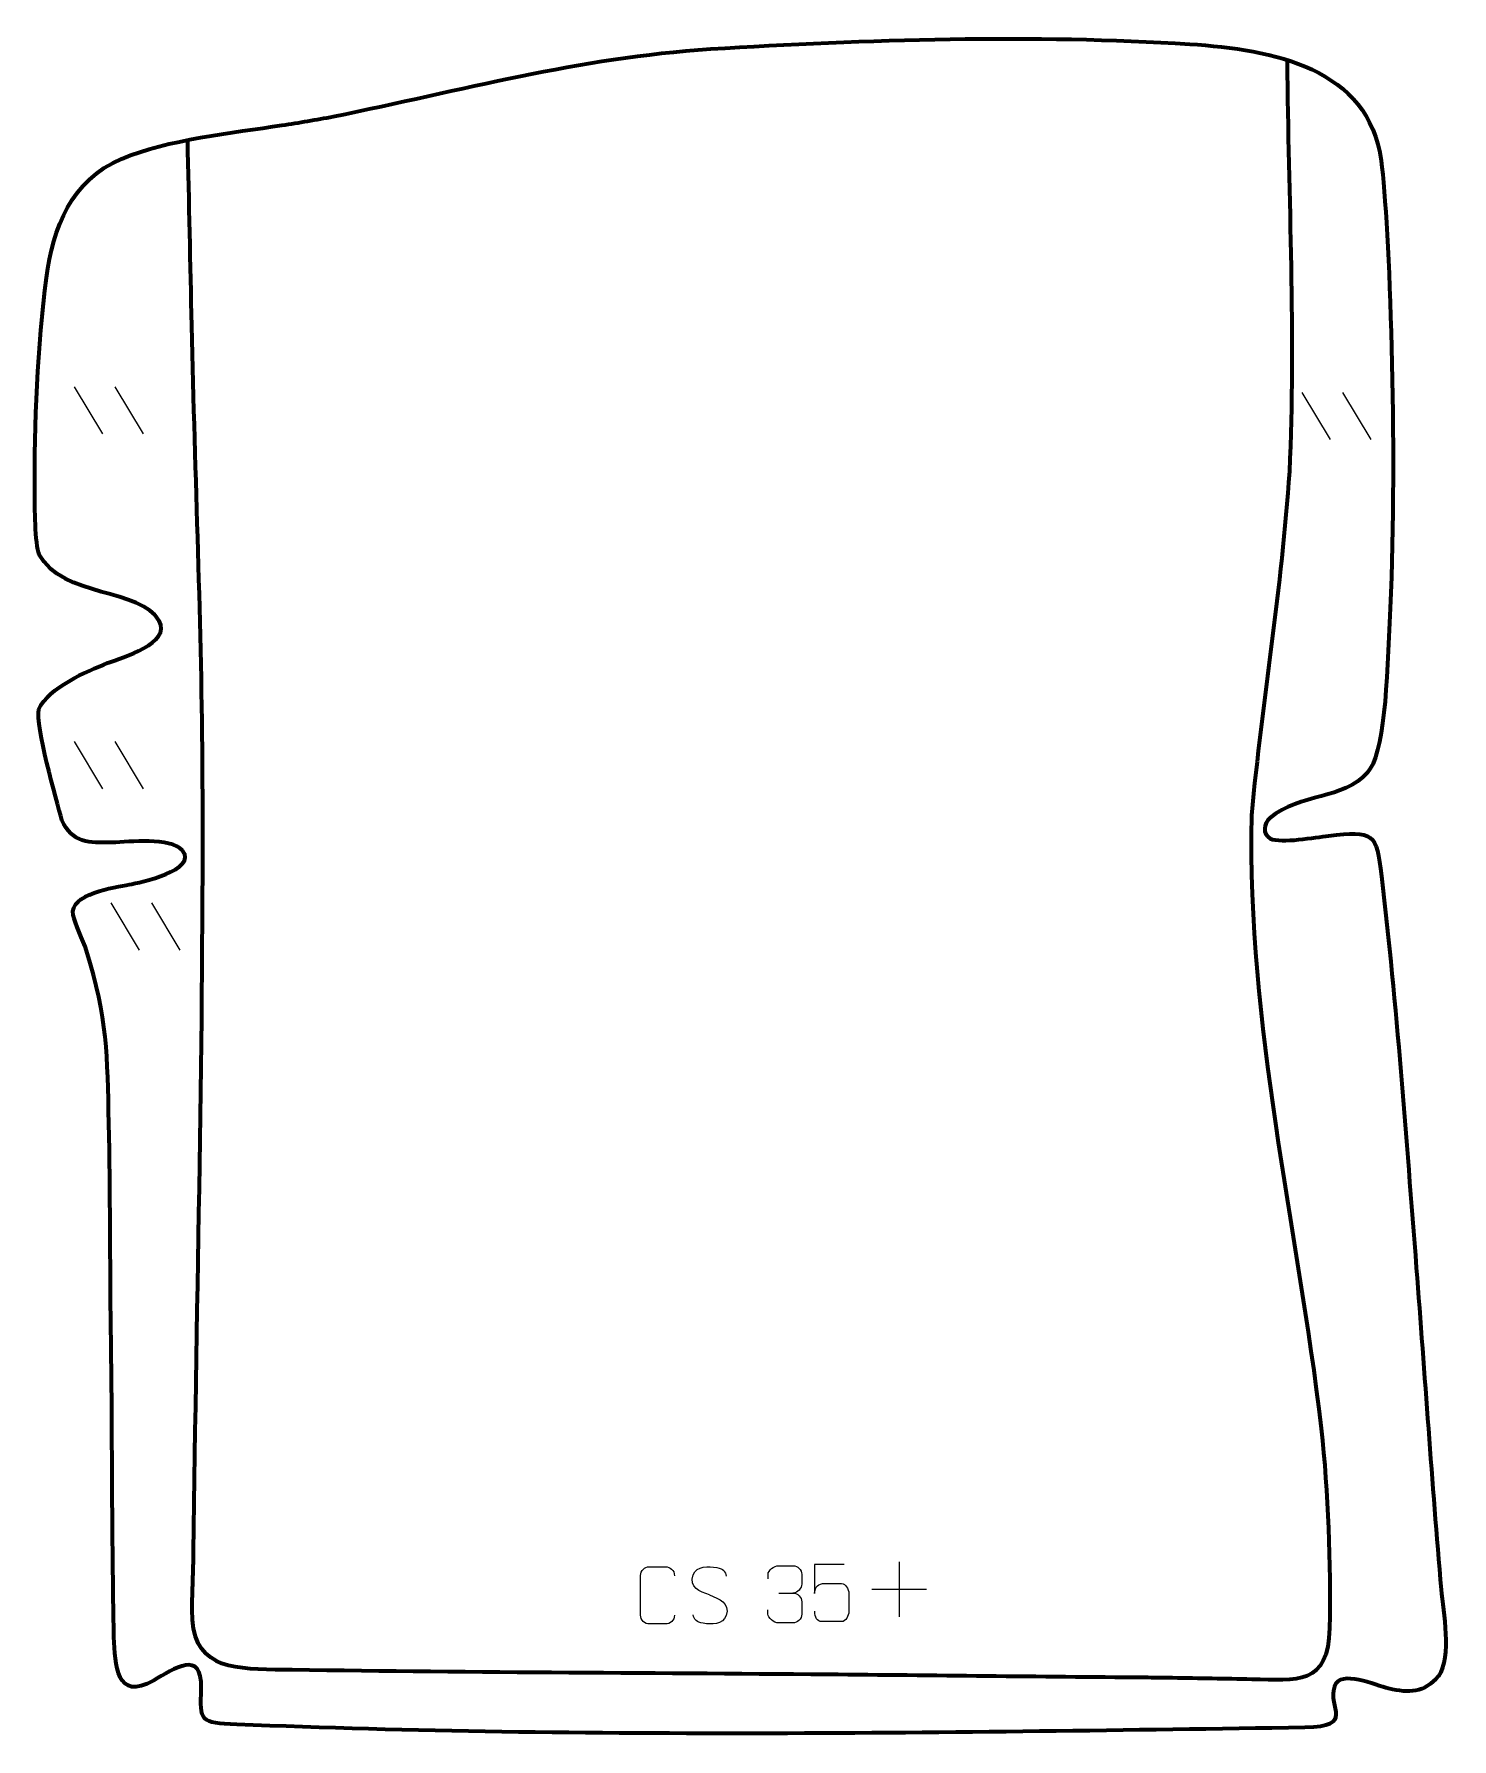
# Model space of a CAD drawing. Header units: millimetres. Extents: x -690 to -72, y 228 to 972.
import ezdxf

# ---------------------------------------------------------------- set-up
doc = ezdxf.new("R2010")
doc.units = ezdxf.units.MM
doc.header["$MEASUREMENT"] = 0
doc.layers.add('layer 2', color=7, linetype='Continuous')
doc.layers.add('layer 3', color=7, linetype='Continuous')

msp = doc.modelspace()

# ---------------------------------------------------------------- linework, layer by layer
at = {"layer": 'layer 2', "color": 142, "lineweight": 158}
msp.add_open_spline([(-143.9658, 960.1361), (-143.3432, 901.1568), (-140.2337, 840.0058), (-142.9397, 781.2685), (-142.9397, 781.2685), (-146.2544, 730.6476), (-154.8361, 681.4073), (-159.4823, 631.2032), (-159.4823, 631.2032), (-161.3706, 538.5517), (-139.814, 454.5329), (-129.0527, 363.8179), (-129.0527, 363.8179), (-126.0002, 335.5479), (-124.8554, 305.0306), (-125.4181, 276.5944), (-125.4181, 276.5944), (-125.913, 251.5829), (-139.5041, 253.9149), (-159.3279, 254.3056), (-159.3279, 254.3056), (-170.8436, 254.5326), (-182.346, 254.7698), (-193.8641, 254.9235), (-193.8641, 254.9235), (-197.9442, 254.9731), (-202.0255, 255.0323), (-206.1056, 255.0711), (-206.1056, 255.0711), (-252.1059, 255.4489), (-298.1015, 255.9841), (-344.1001, 256.4047), (-344.1001, 256.4047), (-424.5175, 257.1112), (-504.9687, 257.2863), (-585.377, 258.5415), (-585.377, 258.5415), (-605.5027, 258.8556), (-621.8152, 259.9316), (-621.5461, 284.5862), (-621.5461, 284.5862), (-621.4534, 293.0795), (-621.0254, 301.5899), (-620.9015, 310.0971), (-620.9015, 310.0971), (-619.5325, 422.5662), (-616.4344, 535.6082), (-616.9796, 648.0236), (-616.9796, 648.0236), (-617.2979, 713.6415), (-620.2352, 779.2313), (-621.6821, 844.8309), (-621.6821, 844.8309), (-622.2727, 871.8585), (-622.8633, 898.8862), (-623.4539, 925.9138)], degree=3, knots=[0, 0, 0, 0, 0.06666667, 0.06666667, 0.06666667, 0.06666667, 0.13333333, 0.13333333, 0.13333333, 0.13333333, 0.2, 0.2, 0.2, 0.2, 0.26666667, 0.26666667, 0.26666667, 0.26666667, 0.33333333, 0.33333333, 0.33333333, 0.33333333, 0.4, 0.4, 0.4, 0.4, 0.46666667, 0.46666667, 0.46666667, 0.46666667, 0.53333333, 0.53333333, 0.53333333, 0.53333333, 0.6, 0.6, 0.6, 0.6, 0.66666667, 0.66666667, 0.66666667, 0.66666667, 0.73333333, 0.73333333, 0.73333333, 0.73333333, 0.8, 0.8, 0.8, 0.8, 0.86666667, 0.86666667, 0.86666667, 0.86666667, 1, 1, 1, 1], dxfattribs=at)
at = {"layer": 'layer 3', "color": 242, "lineweight": 158}
msp.add_open_spline([(-102.9149, 916.8179), (-108.3346, 957.3765), (-149.9728, 965.3874), (-186.3751, 967.7552), (-186.3751, 967.7552), (-253.5631, 972.1253), (-328.3714, 969.8053), (-395.3558, 965.6353), (-395.3558, 965.6353), (-453.4637, 961.8549), (-503.639, 947.6125), (-559.9964, 936.1797), (-559.9964, 936.1797), (-567.4426, 934.765), (-574.8728, 933.5351), (-582.3596, 932.3623), (-582.3596, 932.3623), (-603.8426, 929.0736), (-632.3985, 926.0932), (-652.1518, 917.7736), (-652.1518, 917.7736), (-674.436, 908.388), (-682.1458, 887.5765), (-685.0885, 865.7709), (-685.0885, 865.7709), (-688.9218, 836.766), (-690.4676, 801.2467), (-690.1905, 771.9899), (-690.1905, 771.9899), (-690.1398, 766.6339), (-690.0777, 749.5125), (-688.2799, 745.1245), (-688.2799, 745.1245), (-678.2262, 726.2057), (-643.7126, 730.319), (-635.9002, 716.1464), (-635.9002, 716.1464), (-630.3958, 706.1608), (-651.8211, 700.3801), (-658.3121, 697.7452), (-658.3121, 697.7452), (-667.703, 693.9331), (-683.9805, 687.2517), (-688.4539, 677.5903), (-688.4539, 677.5903), (-689.9986, 670.5522), (-680.7608, 637.9178), (-678.3129, 629.1518), (-678.3129, 629.1518), (-673.7544, 619.1061), (-666.6512, 619.2656), (-656.4128, 619.4432), (-656.4128, 619.4432), (-648.6026, 619.5787), (-631.411, 621.9653), (-625.6823, 615.9064), (-625.6823, 615.9064), (-618.9939, 607.3143), (-644.103, 602.024), (-648.9657, 601.0504), (-648.9657, 601.0504), (-655.2567, 599.8216), (-675.338, 597.1204), (-673.4299, 587.7412), (-673.4299, 587.7412), (-672.7055, 584.1806), (-669.0462, 576.7904), (-667.6121, 572.1797), (-667.6121, 572.1797), (-658.4346, 542.6729), (-658.4468, 526.719), (-657.8611, 496.7636), (-657.8611, 496.7636), (-657.2147, 466.7292), (-657.3574, 436.6803), (-656.9627, 406.6412), (-656.9627, 406.6412), (-656.265, 362.0625), (-656.6174, 317.2241), (-655.6188, 272.723), (-655.6188, 272.723), (-655.1245, 260.9038), (-654.7199, 244.3509), (-638.2838, 253.8411), (-638.2838, 253.8411), (-629.4218, 258.958), (-617.1711, 267.6004), (-617.6042, 250.4515), (-617.6042, 250.4515), (-617.9759, 235.7306), (-618.2029, 235.3243), (-602.0136, 234.6527), (-602.0136, 234.6527), (-449.7913, 228.3367), (-288.6306, 230.9963), (-136.2282, 233.2934), (-136.2282, 233.2934), (-113.8963, 233.6299), (-126.5523, 241.9875), (-123.2815, 251.1973), (-123.2815, 251.1973), (-120.5777, 258.8108), (-105.4582, 251.6486), (-99.6626, 250.2956), (-99.6626, 250.2956), (-90.732, 248.2106), (-84.0649, 248.3838), (-77.8342, 255.7464), (-77.8342, 255.7464), (-72.0438, 264.3735), (-75.8916, 283.6559), (-76.7609, 293.5759), (-76.7609, 293.5759), (-80.8119, 340.1888), (-83.9026, 387.217), (-87.57, 433.9042), (-87.57, 433.9042), (-92.026, 490.6762), (-96.0777, 548.2334), (-102.8002, 604.7529), (-102.8002, 604.7529), (-105.0604, 623.755), (-105.8963, 624.5711), (-125.8911, 622.3502), (-125.8911, 622.3502), (-131.3677, 621.7419), (-146.6735, 618.9123), (-151.3051, 621.1431), (-151.3051, 621.1431), (-154.6113, 623.3029), (-154.377, 627.5635), (-151.3252, 630.2183), (-151.3252, 630.2183), (-138.1131, 641.0794), (-119.2951, 638.0279), (-109.0002, 649.7845), (-109.0002, 649.7845), (-101.4131, 658.4487), (-100.4817, 687.273), (-98.9366, 721.7212), (-98.9366, 721.7212), (-95.7922, 791.8264), (-99.2487, 889.3812), (-102.9149, 916.8179)], degree=3, knots=[0, 0, 0, 0, 0.02702703, 0.02702703, 0.02702703, 0.02702703, 0.05405405, 0.05405405, 0.05405405, 0.05405405, 0.08108108, 0.08108108, 0.08108108, 0.08108108, 0.10810811, 0.10810811, 0.10810811, 0.10810811, 0.13513514, 0.13513514, 0.13513514, 0.13513514, 0.16216216, 0.16216216, 0.16216216, 0.16216216, 0.18918919, 0.18918919, 0.18918919, 0.18918919, 0.21621622, 0.21621622, 0.21621622, 0.21621622, 0.24324324, 0.24324324, 0.24324324, 0.24324324, 0.27027027, 0.27027027, 0.27027027, 0.27027027, 0.2972973, 0.2972973, 0.2972973, 0.2972973, 0.32432432, 0.32432432, 0.32432432, 0.32432432, 0.35135135, 0.35135135, 0.35135135, 0.35135135, 0.37837838, 0.37837838, 0.37837838, 0.37837838, 0.40540541, 0.40540541, 0.40540541, 0.40540541, 0.43243243, 0.43243243, 0.43243243, 0.43243243, 0.45945946, 0.45945946, 0.45945946, 0.45945946, 0.48648649, 0.48648649, 0.48648649, 0.48648649, 0.51351351, 0.51351351, 0.51351351, 0.51351351, 0.54054054, 0.54054054, 0.54054054, 0.54054054, 0.56756757, 0.56756757, 0.56756757, 0.56756757, 0.59459459, 0.59459459, 0.59459459, 0.59459459, 0.62162162, 0.62162162, 0.62162162, 0.62162162, 0.64864865, 0.64864865, 0.64864865, 0.64864865, 0.67567568, 0.67567568, 0.67567568, 0.67567568, 0.7027027, 0.7027027, 0.7027027, 0.7027027, 0.72972973, 0.72972973, 0.72972973, 0.72972973, 0.75675676, 0.75675676, 0.75675676, 0.75675676, 0.78378378, 0.78378378, 0.78378378, 0.78378378, 0.81081081, 0.81081081, 0.81081081, 0.81081081, 0.83783784, 0.83783784, 0.83783784, 0.83783784, 0.86486486, 0.86486486, 0.86486486, 0.86486486, 0.89189189, 0.89189189, 0.89189189, 0.89189189, 0.91891892, 0.91891892, 0.91891892, 0.91891892, 0.94594595, 0.94594595, 0.94594595, 0.94594595, 1, 1, 1, 1], dxfattribs=at)
at = {"layer": 'layer 3', "color": 250, "lineweight": 9}
for points in [[(-673.0445, 818.2612), (-673.0445, 818.2612), (-660.6802, 797.7169), (-660.6802, 797.7169)], [(-673.0445, 818.2612), (-673.0445, 818.2612), (-660.6802, 797.7169), (-660.6802, 797.7169)], [(-655.3146, 818.2612), (-655.3146, 818.2612), (-642.9503, 797.7169), (-642.9503, 797.7169)], [(-655.3146, 818.2612), (-655.3146, 818.2612), (-642.9503, 797.7169), (-642.9503, 797.7169)], [(-137.4976, 815.8277), (-137.4976, 815.8277), (-125.1333, 795.2834), (-125.1333, 795.2834)], [(-137.4976, 815.8277), (-137.4976, 815.8277), (-125.1333, 795.2834), (-125.1333, 795.2834)], [(-119.7677, 815.8277), (-119.7677, 815.8277), (-107.4034, 795.2834), (-107.4034, 795.2834)], [(-119.7677, 815.8277), (-119.7677, 815.8277), (-107.4034, 795.2834), (-107.4034, 795.2834)], [(-673.0145, 663.4277), (-673.0145, 663.4277), (-660.6502, 642.8834), (-660.6502, 642.8834)], [(-673.0145, 663.4277), (-673.0145, 663.4277), (-660.6502, 642.8834), (-660.6502, 642.8834)], [(-655.2846, 663.4277), (-655.2846, 663.4277), (-642.9203, 642.8834), (-642.9203, 642.8834)], [(-655.2846, 663.4277), (-655.2846, 663.4277), (-642.9203, 642.8834), (-642.9203, 642.8834)], [(-656.952, 593.0352), (-656.952, 593.0352), (-644.5877, 572.4909), (-644.5877, 572.4909)], [(-656.952, 593.0352), (-656.952, 593.0352), (-644.5877, 572.4909), (-644.5877, 572.4909)], [(-639.2221, 593.0352), (-639.2221, 593.0352), (-626.8578, 572.4909), (-626.8578, 572.4909)], [(-639.2221, 593.0352), (-639.2221, 593.0352), (-626.8578, 572.4909), (-626.8578, 572.4909)], [(-313.14, 305.5896), (-313.14, 305.5896), (-313.14, 281.6117), (-313.14, 281.6117)], [(-365.6373, 291.9559), (-365.6373, 291.9559), (-359.4409, 291.9559), (-359.4409, 291.9559)], [(-325.1289, 293.6006), (-325.1289, 293.6006), (-301.151, 293.6006), (-301.151, 293.6006)]]:
    msp.add_open_spline(points, degree=3, dxfattribs=at)
for points, knots in [([(-411.1161, 282.2969), (-411.2559, 279.9735), (-412.9331, 278.4939), (-415.0808, 278.4831), (-415.0808, 278.4831), (-417.4127, 278.4835), (-419.7446, 278.4835), (-422.0761, 278.4831), (-422.0761, 278.4831), (-424.0011, 278.3777), (-425.9732, 280.2622), (-425.962, 282.2795), (-425.962, 282.2795), (-425.9616, 288.0496), (-425.9616, 293.8193), (-425.962, 299.5886), (-425.962, 299.5886), (-425.9578, 301.7267), (-424.2111, 303.4459), (-422.0587, 303.4324), (-422.0587, 303.4324), (-419.733, 303.4324), (-417.4069, 303.4324), (-415.0808, 303.4324), (-415.0808, 303.4324), (-413.1342, 303.4679), (-411.1428, 301.9764), (-411.1161, 299.5388)], [0, 0, 0, 0, 0.125, 0.125, 0.125, 0.125, 0.25, 0.25, 0.25, 0.25, 0.375, 0.375, 0.375, 0.375, 0.5, 0.5, 0.5, 0.5, 0.625, 0.625, 0.625, 0.625, 0.75, 0.75, 0.75, 0.75, 1, 1, 1, 1]), ([(-395.8062, 291.1289), (-400.0545, 292.5993), (-404.9626, 294.3951), (-402.9575, 299.9154), (-402.9575, 299.9154), (-401.454, 304.0553), (-396.2404, 303.6668), (-392.6368, 303.0657), (-392.6368, 303.0657), (-389.7762, 302.5885), (-388.9115, 301.3753), (-388.6009, 299.2912)], [0, 0, 0, 0, 0.25, 0.25, 0.25, 0.25, 0.5, 0.5, 0.5, 0.5, 1, 1, 1, 1]), ([(-370.347, 298.2011), (-370.347, 298.2011), (-370.347, 300.0583), (-370.347, 300.0583), (-370.347, 300.0583), (-370.3613, 301.8002), (-367.6968, 303.9183), (-365.6377, 303.8956), (-365.6377, 303.8956), (-363.5736, 303.8956), (-361.5096, 303.8956), (-359.4459, 303.8956), (-359.4459, 303.8956), (-357.2514, 303.9044), (-355.6531, 302.0576), (-355.6087, 300.1455), (-355.6087, 300.1455), (-355.6091, 298.7104), (-355.6091, 297.2753), (-355.6087, 295.8398), (-355.6087, 295.8398), (-355.6573, 294.1863), (-357.2599, 291.9563), (-359.4582, 291.9663), (-359.4582, 291.9663), (-357.2545, 291.9551), (-355.6465, 290.1519), (-355.5925, 288.0924), (-355.5925, 288.0924), (-355.5929, 286.3077), (-355.5929, 284.523), (-355.5925, 282.7379), (-355.5925, 282.7379), (-355.5824, 280.6765), (-357.6373, 278.9134), (-359.4582, 278.9215), (-359.4582, 278.9215), (-361.5235, 278.9218), (-363.5887, 278.9218), (-365.6543, 278.9215), (-365.6543, 278.9215), (-367.8229, 278.933), (-370.3539, 281.3332), (-370.3725, 282.795), (-370.3725, 282.795), (-370.3725, 282.795), (-370.3725, 284.7036), (-370.3725, 284.7036)], [0, 0, 0, 0, 0.07692308, 0.07692308, 0.07692308, 0.07692308, 0.15384615, 0.15384615, 0.15384615, 0.15384615, 0.23076923, 0.23076923, 0.23076923, 0.23076923, 0.30769231, 0.30769231, 0.30769231, 0.30769231, 0.38461538, 0.38461538, 0.38461538, 0.38461538, 0.46153846, 0.46153846, 0.46153846, 0.46153846, 0.53846154, 0.53846154, 0.53846154, 0.53846154, 0.61538462, 0.61538462, 0.61538462, 0.61538462, 0.69230769, 0.69230769, 0.69230769, 0.69230769, 0.76923077, 0.76923077, 0.76923077, 0.76923077, 0.84615385, 0.84615385, 0.84615385, 0.84615385, 1, 1, 1, 1]), ([(-337.145, 304.4107), (-337.145, 304.4107), (-349.9967, 304.4107), (-349.9967, 304.4107), (-349.9967, 304.4107), (-349.9964, 300.1801), (-349.9964, 295.9492), (-349.9967, 291.718), (-349.9967, 291.718), (-349.997, 295.0281), (-348.366, 296.0999), (-345.554, 296.1604), (-345.554, 296.1604), (-343.1144, 296.1607), (-340.6749, 296.1607), (-338.2357, 296.1604), (-338.2357, 296.1604), (-336.5859, 296.1672), (-335.111, 293.7867), (-335.0825, 291.718), (-335.0825, 291.718), (-335.0828, 289.1307), (-335.0828, 286.5431), (-335.0825, 283.9554), (-335.0825, 283.9554), (-335.0363, 281.996), (-336.5357, 279.5597), (-338.1616, 279.5012), (-338.1616, 279.5012), (-340.1181, 279.5015), (-345.0131, 279.5015), (-346.9701, 279.5012), (-346.9701, 279.5012), (-348.8156, 279.4924), (-349.9227, 281.4572), (-349.9435, 284.0083)], [0, 0, 0, 0, 0.1, 0.1, 0.1, 0.1, 0.2, 0.2, 0.2, 0.2, 0.3, 0.3, 0.3, 0.3, 0.4, 0.4, 0.4, 0.4, 0.5, 0.5, 0.5, 0.5, 0.6, 0.6, 0.6, 0.6, 0.7, 0.7, 0.7, 0.7, 0.8, 0.8, 0.8, 0.8, 1, 1, 1, 1]), ([(-395.8062, 291.1288), (-391.7876, 289.4821), (-386.7581, 287.5938), (-388.5921, 282.2335), (-388.5921, 282.2335), (-390.0519, 277.9671), (-394.9627, 278.2238), (-398.6888, 278.7785), (-398.6888, 278.7785), (-401.4388, 279.1883), (-402.6597, 280.4018), (-403.0377, 282.514)], [0, 0, 0, 0, 0.25, 0.25, 0.25, 0.25, 0.5, 0.5, 0.5, 0.5, 1, 1, 1, 1])]:
    msp.add_open_spline(points, degree=3, knots=knots, dxfattribs=at)

doc.saveas('drawing.dxf')
